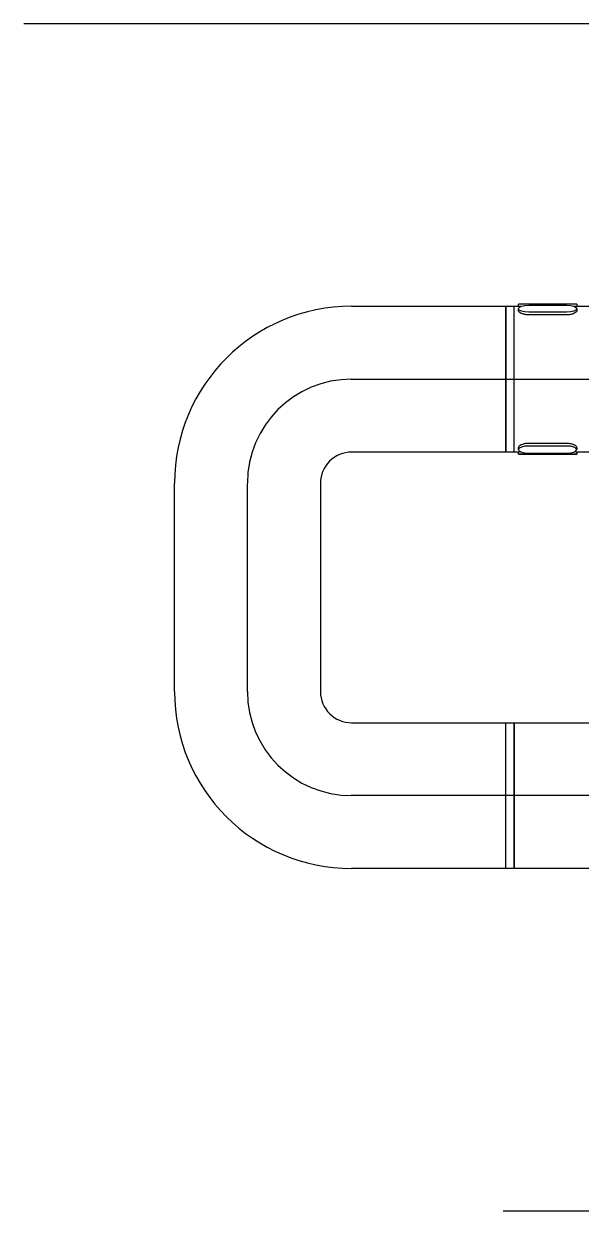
# Model space of a CAD drawing. Header units: millimetres. Extents: x 0 to 4679, y -4094 to -981.
# Drawn here: x 3772.8 to 3906.5, y -3302.4 to -3017.3 of the extents above; entities that cross this region are included whole.
import ezdxf
from ezdxf.lldxf.tags import DXFTag

# ---------------------------------------------------------------- set-up
doc = ezdxf.new("R2010")
doc.units = ezdxf.units.MM
for name, color, linetype in [('내부선 및 부속', 4, 'Continuous'), ('중심선', 1, 'DASHED'), ('치수선', 7, 'Continuous')]:
    doc.layers.add(name, color=color, linetype=linetype)
doc.styles.add('맑은고딕_치수', font='malgun.ttf', dxfattribs={"height": 25})
tags = doc.linetypes.add('DASHDOT', pattern=[70, 31, -13, 13, -13]).pattern_tags.tags
tags[10:11] = [DXFTag(74, 4), DXFTag(75, 0), DXFTag(340, '0'), DXFTag(46, 0.0), DXFTag(50, 0.0), DXFTag(44, 0.0), DXFTag(45, 0.0)]
tags[8:9] = [DXFTag(74, 4), DXFTag(75, 0), DXFTag(340, '0'), DXFTag(46, 0.0), DXFTag(50, 0.0), DXFTag(44, 0.0), DXFTag(45, 0.0)]
tags[6:7] = [DXFTag(74, 4), DXFTag(75, 0), DXFTag(340, '0'), DXFTag(46, 0.0), DXFTag(50, 0.0), DXFTag(44, 0.0), DXFTag(45, 0.0)]
tags[4:5] = [DXFTag(74, 4), DXFTag(75, 0), DXFTag(340, '0'), DXFTag(46, 0.0), DXFTag(50, 0.0), DXFTag(44, 0.0), DXFTag(45, 0.0)]
tags = doc.linetypes.add('DASHED', pattern=[25.72, 12.86, -12.86]).pattern_tags.tags
tags[6:7] = [DXFTag(74, 4), DXFTag(75, 0), DXFTag(340, '0'), DXFTag(46, 0.0), DXFTag(50, 0.0), DXFTag(44, 0.0), DXFTag(45, 0.0)]
tags[4:5] = [DXFTag(74, 4), DXFTag(75, 0), DXFTag(340, '0'), DXFTag(46, 0.0), DXFTag(50, 0.0), DXFTag(44, 0.0), DXFTag(45, 0.0)]
doc.dimstyles.new('계림치수_맑은고딕', dxfattribs={"dimtxt": 25, "dimasz": 20, "dimexe": 20, "dimexo": 0.0625, "dimgap": 10, "dimtad": 1, "dimdec": 0, "dimzin": 0, "dimdsep": 46, "dimtxsty": '맑은고딕_치수', "dimcen": 0.09, "dimadec": 0, "dimazin": 0, "dimtfac": 1, "dimtdec": 0, "dimtofl": 0, "dimtmove": 0, "dimatfit": 3, "dimfxl": 1, "dimtolj": 1, "dimtzin": 0, "dimarcsym": 0})

msp = doc.modelspace()

# ---------------------------------------------------------------- linework, layer by layer
at = {"layer": '내부선 및 부속', "linetype": 'Continuous'}
for p, q in [((3891.44, -3085.09), (3891.44, -3084.58)), ((3902.94, -3084.58), (3893.94, -3084.58)), ((3905.44, -3084.58), (3905.44, -3085.09)), ((3851.44, -3085.08), (3888.44, -3085.08)), ((3888.44, -3085.08), (3890.44, -3085.08)), ((3888.44, -3085.16), (3888.44, -3085.08)), ((3888.44, -3085.08), (3888.44, -3102.58)), ((3888.44, -3120.08), (3888.44, -3085.16)), ((3890.44, -3085.08), (3891.47, -3085.08)), ((3890.44, -3085.16), (3890.44, -3085.08)), ((3890.44, -3102.57), (3890.44, -3085.08)), ((3890.44, -3120.08), (3890.44, -3085.16)), ((3891.44, -3086.14), (3891.44, -3085.67)), ((3893.94, -3084.81), (3902.94, -3084.81)), ((3902.94, -3086.52), (3893.94, -3086.52)), ((3902.94, -3087.16), (3893.94, -3087.16)), ((3905.41, -3085.08), (3911.87, -3085.08)), ((3905.44, -3085.67), (3905.44, -3086.14)), ((3888.44, -3102.58), (3888.44, -3120.08)), ((3890.44, -3120.08), (3890.44, -3102.57)), ((3902.94, -3118), (3893.94, -3118)), ((3902.94, -3118.64), (3893.94, -3118.64)), ((3888.44, -3120.08), (3851.44, -3120.08)), ((3890.44, -3120.08), (3888.44, -3120.08)), ((3891.47, -3120.08), (3890.44, -3120.08)), ((3891.44, -3119.49), (3891.44, -3119.02)), ((3891.44, -3120.58), (3891.44, -3120.08)), ((3893.94, -3120.35), (3902.94, -3120.35)), ((3902.94, -3120.58), (3893.94, -3120.58)), ((3893.94, -3120.59), (3902.94, -3120.59)), ((3911.87, -3120.08), (3905.41, -3120.08)), ((3905.44, -3119.02), (3905.44, -3119.49)), ((3905.44, -3120.08), (3905.44, -3120.58)), ((3808.94, -3177.58), (3808.94, -3127.58)), ((3843.94, -3127.58), (3843.94, -3177.58)), ((3851.44, -3185.08), (3888.44, -3185.08)), ((3888.44, -3185.08), (3890.44, -3185.08)), ((3888.44, -3211.13), (3888.44, -3185.08)), ((3888.44, -3202.58), (3888.44, -3185.08)), ((3890.44, -3185.08), (4232.44, -3185.08)), ((3890.44, -3211.13), (3890.44, -3185.08)), ((3890.44, -3185.08), (3890.44, -3217.34)), ((3888.44, -3220.08), (3888.44, -3202.58)), ((3888.44, -3220.08), (3888.44, -3211.13)), ((3890.44, -3220.08), (3890.44, -3211.13)), ((3890.44, -3217.34), (3890.44, -3220.08)), ((3888.44, -3220.08), (3851.44, -3220.08)), ((3890.44, -3220.08), (3888.44, -3220.08)), ((4232.44, -3220.08), (3890.44, -3220.08))]:
    msp.add_line(p, q, dxfattribs=at)
at = {"layer": '내부선 및 부속', "linetype": 'Continuous', "flags": 128}
for points in [[(3893.94, -3086.52), (3892.98, -3086.45), (3892.17, -3086.27), (3891.63, -3085.99), (3891.44, -3085.67), (3891.63, -3085.34), (3892.17, -3085.06), (3892.98, -3084.88), (3893.94, -3084.81)], [(3902.94, -3084.81), (3903.9, -3084.88), (3904.71, -3085.06), (3905.25, -3085.34), (3905.44, -3085.67), (3905.25, -3085.99), (3904.71, -3086.27), (3903.9, -3086.45), (3902.94, -3086.52)], [(3893.94, -3118.64), (3892.98, -3118.7), (3892.17, -3118.89), (3891.63, -3119.17), (3891.44, -3119.49), (3891.63, -3119.82), (3892.17, -3120.1), (3892.98, -3120.29), (3893.94, -3120.35)], [(3902.94, -3120.35), (3903.9, -3120.29), (3904.71, -3120.1), (3905.25, -3119.82), (3905.44, -3119.49), (3905.25, -3119.17), (3904.71, -3118.89), (3903.9, -3118.7), (3902.94, -3118.64)], [(3893.94, -3120.58), (3892.98, -3120.58), (3892.17, -3120.58), (3891.63, -3120.58), (3891.44, -3120.58), (3891.63, -3120.59), (3892.17, -3120.59), (3892.98, -3120.59), (3893.94, -3120.59)], [(3902.94, -3120.59), (3903.9, -3120.59), (3904.71, -3120.59), (3905.25, -3120.59), (3905.44, -3120.58), (3905.25, -3120.58), (3904.71, -3120.58), (3903.9, -3120.58), (3902.94, -3120.58)]]:
    msp.add_lwpolyline(points, dxfattribs=at)
at = {"layer": '내부선 및 부속', "linetype": 'Continuous'}
for centre, radius, start, end in [((3893.31, -4033.24), 948.66, 89.96224, 90.11323), ((3903.57, -4033.24), 948.66, 89.88677, 90.03776), ((3851.44, -3127.58), 42.5, 90, 180), ((3851.44, -3127.58), 7.5, 90, 180), ((3851.44, -3177.58), 42.5, 180, 270), ((3851.44, -3177.58), 7.5, 180, 270)]:
    msp.add_arc(centre, radius, start, end, dxfattribs=at)
for points, knots in [([(3892, -3085.15), (3891.94, -3085.15), (3891.69, -3085.12), (3891.48, -3085.09), (3891.47, -3085.09), (3891.47, -3085.09)], [0, 0, 0, 0, 0.159519, 0.668836, 1, 1, 1, 1]), ([(3893.94, -3087.16), (3893.66, -3087.15), (3893.1, -3087.12), (3892.35, -3086.92), (3891.79, -3086.65), (3891.47, -3086.37), (3891.47, -3086.2), (3891.47, -3086.14)], [0, 0, 0, 0, 0.213251, 0.426439, 0.64101, 0.856494, 1, 1, 1, 1]), ([(3905.41, -3086.14), (3905.42, -3086.17), (3905.45, -3086.29), (3905.23, -3086.54), (3904.75, -3086.83), (3904.06, -3087.06), (3903.41, -3087.15), (3903.04, -3087.16), (3902.94, -3087.16)], [0, 0, 0, 0, 0.070496, 0.282948, 0.496153, 0.711262, 0.926475, 1, 1, 1, 1]), ([(3905.41, -3085.09), (3905.42, -3085.09), (3905.45, -3085.08), (3905.28, -3085.11), (3905, -3085.14), (3904.89, -3085.15)], [0, 0, 0, 0, 0.162431, 0.669942, 1, 1, 1, 1]), ([(3893.94, -3118), (3893.66, -3118.01), (3893.1, -3118.04), (3892.35, -3118.24), (3891.79, -3118.51), (3891.47, -3118.8), (3891.47, -3118.96), (3891.47, -3119.02)], [0, 0, 0, 0, 0.213251, 0.426439, 0.64101, 0.856494, 1, 1, 1, 1]), ([(3905.41, -3119.02), (3905.42, -3118.99), (3905.45, -3118.87), (3905.23, -3118.62), (3904.75, -3118.33), (3904.06, -3118.1), (3903.41, -3118.01), (3903.04, -3118), (3902.94, -3118)], [0, 0, 0, 0, 0.070496, 0.282948, 0.496153, 0.711262, 0.926475, 1, 1, 1, 1]), ([(3892.01, -3120.01), (3891.95, -3120.02), (3891.69, -3120.05), (3891.48, -3120.08), (3891.47, -3120.08), (3891.47, -3120.08)], [0, 0, 0, 0, 0.1628475, 0.6618735, 1, 1, 1, 1]), ([(3905.41, -3120.08), (3905.42, -3120.08), (3905.45, -3120.09), (3905.28, -3120.06), (3904.99, -3120.03), (3904.88, -3120.01)], [0, 0, 0, 0, 0.172883, 0.669953, 1, 1, 1, 1])]:
    msp.add_open_spline(points, degree=3, knots=knots, dxfattribs=at)
at = {"layer": '중심선', "linetype": 'DASHDOT'}
for p, q in [((3851.27, -3102.58), (4346.28, -3102.58)), ((3826.44, -3177.65), (3826.44, -3127.67)), ((4420.33, -3202.58), (3851.36, -3202.58))]:
    msp.add_line(p, q, dxfattribs=at)
for centre, start, end in [((3851.44, -3127.58), 90, 180), ((3851.44, -3177.58), 180, 270)]:
    msp.add_arc(centre, 25, start, end, dxfattribs=at)

# ---------------------------------------------------------------- leaders
at = {"layer": '치수선'}
for points in [[(4045.73, -3085.08), (3973.76, -3017.25), (3772.79, -3017.25)], [(4197.74, -3225.5), (4049.52, -3302.36), (3887.82, -3302.36)]]:
    msp.add_leader(points, dimstyle='계림치수_맑은고딕', dxfattribs=at)

doc.saveas('drawing.dxf')
